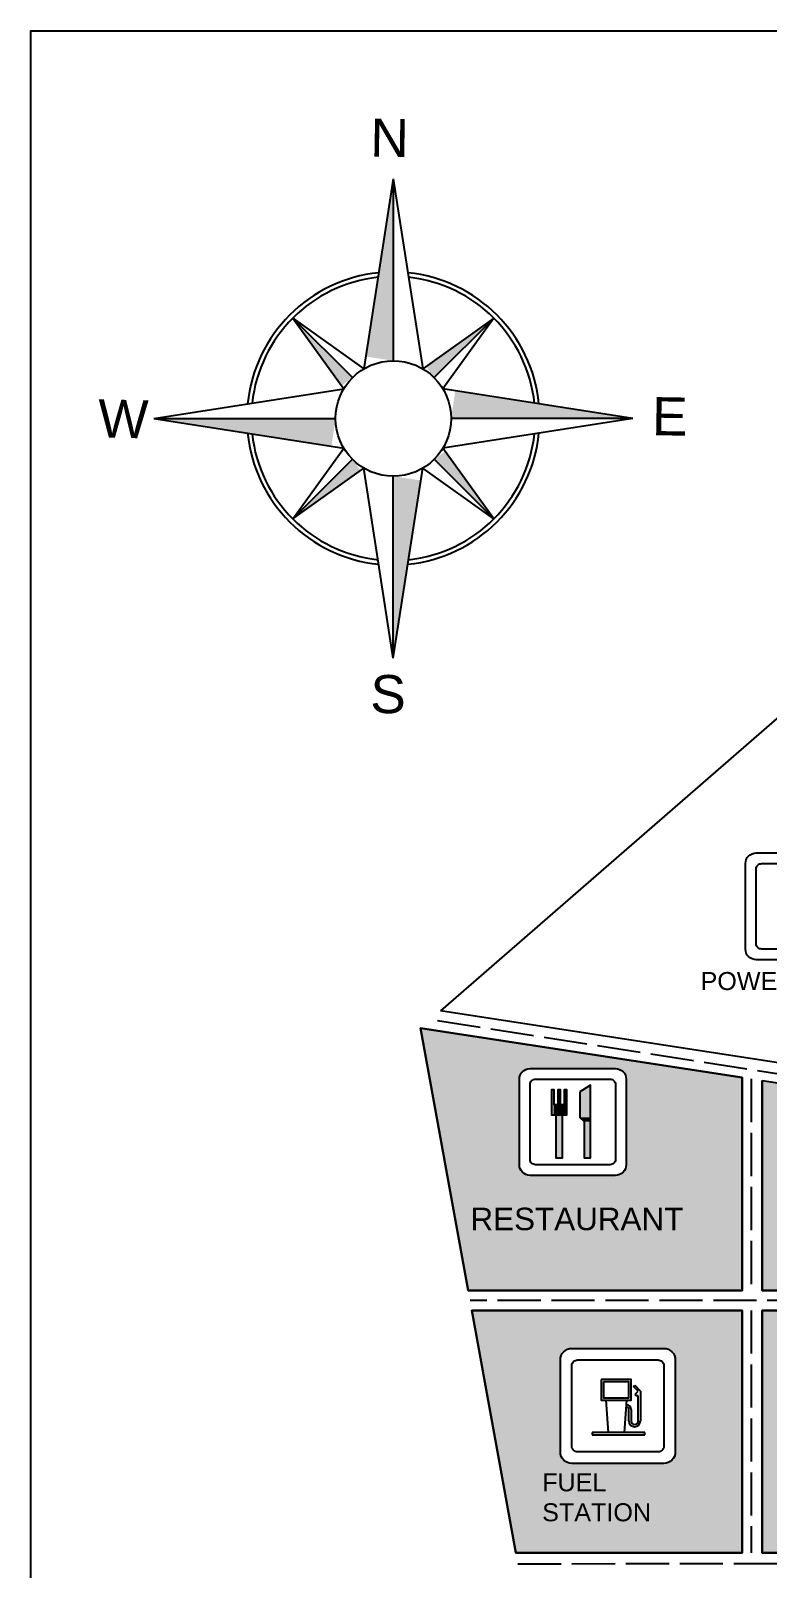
# Model space of a CAD drawing. Header units: metres. Extents: x 368 to 3789, y -155 to 1148.
# Drawn here: x 639.1 to 802.9, y 743.3 to 1085.2 of the extents above; entities that cross this region are included whole.
import ezdxf

# ---------------------------------------------------------------- set-up
doc = ezdxf.new("R2010")
doc.units = ezdxf.units.M
doc.linetypes.add('ACAD_ISO02W100', pattern=[15, 12, -3])
doc.layers.add('freecads.com', color=7, linetype='Continuous')
doc.styles.add('ARIAL', font='arial.ttf')
doc.styles.get("Standard").update_dxf_attribs({"font": 'arial.ttf'})

# ---------------------------------------------------------------- blocks, each defined once
blk = doc.blocks.new('A$C33CA720E')
for p, q in [((636, 669), (648, 681)), ((676, 629), (636, 669)), ((648, 681), (696, 629)), ((396, 549), (416, 269)), ((576, 549), (556, 269)), ((656, 609), (676, 629)), ((656, 589), (656, 609)), ((676, 589), (656, 589)), ((676, 369), (676, 589)), ((696, 629), (696, 369)), ((576, 489), (572, 489)), ((574, 509), (576, 509)), ((596, 369), (596, 469)), ((616, 469), (616, 369)), ((736, 269), (276, 269)), ((276, 269), (276, 249)), ((736, 249), (736, 269)), ((276, 249), (736, 249))]:
    blk.add_line(p, q)
for points in [[(0, 100), (0, 900, -0.414214), (100, 1000), (900, 1000, -0.414214), (1000, 900), (1000, 100, -0.414214), (900, 0), (100, 0, -0.414214)], [(100, 150), (100, 850, -0.414214), (150, 900), (850, 900, -0.414214), (900, 850), (900, 150, -0.414214), (850, 100), (150, 100, -0.414214)]]:
    blk.add_lwpolyline(points, format="xyb", close=True)
for points in [[(356, 729), (356, 549), (616, 549), (616, 729)], [(376, 709), (376, 569), (596, 569), (596, 709)]]:
    blk.add_lwpolyline(points, close=True)
for centre, radius, start, end in [((576, 469), 40, 0, 90), ((576, 469), 20, 0, 90), ((646, 369), 50, 180, 0), ((646, 369), 30, 180, 0)]:
    blk.add_arc(centre, radius, start, end)

msp = doc.modelspace()

# ---------------------------------------------------------------- hatches: boundary and pattern name
at = {"true_color": 0xb6b7b4}
h = msp.add_hatch(color=253, dxfattribs=at)
h.dxf.hatch_style = 1
h.paths.add_polyline_path([(725.84, 863.42), (736.44, 805.11), (797.34, 805.11), (797.34, 852.42)])
h.paths.add_polyline_path([(747.81, 852.06, -0.414214), (750.19, 854.43), (769.2, 854.43, -0.414214), (771.57, 852.06), (771.57, 833.05, -0.414214), (769.2, 830.67), (750.19, 830.67, -0.414214), (747.81, 833.05)], flags=16)
h.paths.add_polyline_path([(750.19, 850.87, -0.414214), (751.38, 852.06), (768.01, 852.06, -0.414214), (769.2, 850.87), (769.2, 834.24, -0.414214), (768.01, 833.05), (751.38, 833.05, -0.414214), (750.19, 834.24)], flags=0)
h.paths.add_polyline_path([(756.9, 849.76), (756.9, 846.43), (757.85, 846.43), (757.85, 849.76)], flags=0)
h.paths.add_polyline_path([(761.28, 849.28), (763.65, 850.71), (763.65, 834.55), (762.23, 834.55), (762.23, 842.63), (761.28, 843.58)], flags=0)
h.paths.add_polyline_path([(735.65, 817.12), (785.58, 817.12), (785.58, 824.87), (735.65, 824.87)], flags=24)
h = msp.add_hatch(color=253, dxfattribs=at)
h.dxf.hatch_style = 1
h.paths.add_polyline_path([(876.09, 815.59), (859.02, 842.93), (801.78, 851.73), (801.78, 805.11), (862.68, 805.11)])
h.paths.add_polyline_path([(859.92, 811.06), (836.8, 811.06), (836.8, 834.18), (859.92, 834.18)], flags=16)
h.paths.add_polyline_path([(852.57, 825.02, 0.347294), (852.19, 825.32), (845.23, 825.32, 1.188297), (844.33, 825.15, 0.047335), (844.26, 820.71, 0.427088), (844.64, 820.31), (852.78, 820.31, 1.320035), (853.71, 820.74, 0.047335)], flags=0)
h.paths.add_polyline_path([(852.76, 817.61), (851.45, 817.61), (851.45, 818.15), (852.76, 818.15)], flags=0)
h.paths.add_polyline_path([(850.64, 825.86), (846.79, 825.86), (846.79, 826.24), (850.64, 826.24)], flags=0)
h.paths.add_polyline_path([(845.98, 817.61), (844.67, 817.61), (844.67, 818.15), (845.98, 818.15)], flags=0)
h.paths.add_polyline_path([(819.15, 834.49), (860.03, 834.49), (860.03, 840.7), (819.15, 840.7)], flags=24)
h = msp.add_hatch(color=253, dxfattribs=at)
h.dxf.hatch_style = 1
h.paths.add_polyline_path([(797.34, 800.66), (737.25, 800.66), (747.05, 746.8), (797.34, 746.8)])
h.paths.add_polyline_path([(782.5, 769.2, -0.414214), (779.94, 766.64), (759.49, 766.64, -0.414214), (756.93, 769.2), (756.93, 789.66, -0.414214), (759.49, 792.21), (779.94, 792.21, -0.414214), (782.5, 789.66)], flags=16)
h.paths.add_polyline_path([(779.94, 770.48, -0.414214), (778.67, 769.2), (760.77, 769.2, -0.414214), (759.49, 770.48), (759.49, 788.38, -0.414214), (760.77, 789.66), (778.67, 789.66, -0.414214), (779.94, 788.38)], flags=0)
h.paths.add_polyline_path([(764, 773.02), (764, 773.53), (767.58, 773.53), (767.07, 780.69), (766.04, 780.69), (766.04, 785.29), (772.69, 785.29), (772.69, 784.27), (773.2, 783.76), (773.49, 784.05), (774.74, 782.74), (774.23, 776.09, -0.414214), (773.46, 775.32), (776.42, 773.02)], flags=0)
h.paths.add_polyline_path([(771.67, 779.16), (771.56, 779.16), (771.49, 778.17, 1.198575)], flags=0)
h.paths.add_polyline_path([(837.95, 746.8, -0.183556), (858.41, 800.66), (801.78, 800.66), (801.78, 746.8)])
h.paths.add_polyline_path([(807.69, 767.79), (807.69, 791.55), (831.45, 791.55), (831.45, 767.79)], flags=16)
h.paths.add_polyline_path([(815.3, 782.87), (815.36, 782.03), (816.14, 782.39, -0.269515)], flags=0)
h.paths.add_polyline_path([(820.63, 780.11), (820.83, 778.91), (819.51, 776.59), (819.29, 772.81), (819.37, 772.75), (820.34, 772.75), (820.39, 772.97), (820.59, 776.02), (821.93, 778.31), (822.83, 772.56), (823.11, 772.38), (823.66, 772.42), (823.97, 772.46), (823.08, 778.53), (822.99, 778.97), (822.98, 779.04), (823.64, 780.1), (823.24, 780.83), (822.66, 780.26), (822.58, 781.5), (823.97, 781.08), (824.54, 781.13), (822.53, 783.42), (820.06, 783.46), (820.01, 783.29), (820.66, 780.13)], flags=0)
h.paths.add_polyline_path([(818.9, 777.87), (819.29, 778), (819.65, 778.36), (819.7, 780.65), (817.96, 778.94), (817.7, 780.14), (817.53, 780.75), (818.11, 779.94), (818.56, 777.87)], flags=0)
h.paths.add_polyline_path([(817.07, 775.49), (815.2, 776), (815.05, 773.11), (814.97, 773.03), (814.01, 772.31), (814.28, 776.59), (813.94, 776.78), (814.85, 778.1), (813.92, 779.42), (815.16, 780.64), (815.59, 779.18), (814.32, 777.34), (814.05, 773.05), (814.18, 772.93), (814.5, 772.91), (814.81, 772.91), (814.97, 773.03), (815.05, 773.11), (815.21, 776.31), (815.56, 775.9), (816.23, 775.72), (818.19, 775.72), (818.76, 775.78), (818.78, 775.68), (818.15, 774.48), (818.35, 772.85), (817.43, 772.54)], flags=0)
h.paths.add_polyline_path([(824.08, 779), (823.28, 779.18), (823.7, 778.91)], flags=0)
h.paths.add_polyline_path([(1008.36, 612.26), (1028.85, 579.46), (1118.29, 629.9), (1108.92, 660.19), (1043.16, 660.19)])
h.paths.add_polyline_path([(1059.77, 645.98, -0.414214), (1062.15, 648.36), (1081.16, 648.36, -0.414214), (1083.53, 645.98), (1083.53, 626.97, -0.414214), (1081.16, 624.6), (1062.15, 624.6, -0.414214), (1059.77, 626.97)], flags=16)
h.paths.add_polyline_path([(1062.15, 644.79, -0.414214), (1063.34, 645.98), (1079.97, 645.98, -0.414214), (1081.16, 644.79), (1081.16, 628.16, -0.414214), (1079.97, 626.97), (1063.34, 626.97, -0.414214), (1062.15, 628.16)], flags=0)
h.paths.add_polyline_path([(1068.87, 643.68), (1068.87, 640.36), (1069.82, 640.36), (1069.82, 643.68)], flags=0)
h.paths.add_polyline_path([(1068.39, 643.68), (1068.39, 640.36), (1066.96, 637.98), (1070.29, 637.98), (1070.29, 643.68)], flags=0)
h.paths.add_polyline_path([(1044.65, 664.69), (1107.53, 664.69), (1083.5, 742.35), (1056.92, 742.35)])
h.paths.add_polyline_path([(1063.39, 686.89), (1063.39, 710.65), (1087.15, 710.65), (1087.15, 686.89)], flags=16)
h.paths.add_polyline_path([(1071, 701.97), (1071.06, 701.14), (1071.85, 701.49, -0.269515)], flags=0)
h.paths.add_polyline_path([(1076.33, 699.21), (1076.54, 698.01), (1075.22, 695.7), (1074.99, 691.91), (1075.07, 691.85), (1076.05, 691.85), (1076.09, 692.07), (1076.29, 695.13), (1077.64, 697.42), (1078.53, 691.67), (1078.82, 691.48), (1079.37, 691.52), (1079.67, 691.56), (1078.78, 697.63), (1078.7, 698.08), (1078.69, 698.14), (1079.35, 699.2), (1078.94, 699.93), (1078.37, 699.36), (1078.29, 700.61), (1079.68, 700.18), (1080.25, 700.23), (1078.23, 702.52), (1075.77, 702.56), (1075.71, 702.39), (1076.36, 699.24)], flags=0)
h.paths.add_polyline_path([(1074.6, 696.98), (1074.99, 697.1), (1075.36, 697.47), (1075.41, 699.75), (1073.66, 698.04), (1073.4, 699.24), (1073.24, 699.85), (1073.81, 699.04), (1074.27, 696.98)], flags=0)
h.paths.add_polyline_path([(1069.98, 695.7), (1069.64, 695.88), (1070.55, 697.2), (1069.62, 698.52), (1070.86, 699.74), (1071.3, 698.28), (1070.03, 696.44), (1069.76, 692.15), (1069.88, 692.03), (1070.21, 692.01), (1070.51, 692.01), (1070.67, 692.13), (1070.76, 692.22), (1070.92, 695.41), (1071.26, 695), (1071.94, 694.82), (1073.89, 694.82), (1074.47, 694.88), (1074.48, 694.78), (1073.86, 693.58), (1074.05, 691.95), (1073.13, 691.64), (1072.78, 694.59), (1070.9, 695.1), (1070.76, 692.22), (1070.67, 692.13), (1069.71, 691.41)], flags=0)
h.paths.add_polyline_path([(1079.79, 698.1), (1078.98, 698.28), (1079.41, 698.01)], flags=0)
h.paths.add_polyline_path([(1005.79, 616.38), (1038.83, 661.88), (984.38, 698.71, -0.080884), (965.75, 680.47)])
h.paths.add_polyline_path([(997.51, 670.04, -0.414214), (999.89, 672.42), (1018.89, 672.42, -0.414214), (1021.27, 670.04), (1021.27, 651.04, -0.414214), (1018.89, 648.66), (999.89, 648.66, -0.414214), (997.51, 651.04)], flags=16)
h.paths.add_polyline_path([(1037.55, 610.42), (1087.48, 610.42), (1087.48, 618.18), (1037.55, 618.18)], flags=24)
h.paths.add_polyline_path([(1063.07, 677.96), (1088.73, 677.96), (1088.73, 684.16), (1063.07, 684.16)], flags=24)
h.paths.add_polyline_path([(988.54, 641.64), (1018.25, 641.64), (1018.25, 647.85), (988.54, 647.85)], flags=25)

# ---------------------------------------------------------------- linework, layer by layer
for p, q in [((807.27, 934.16, 845.66), (730.24, 867.24, 845.66)), ((855.9, 847.91, 24.06), (730.24, 867.24, 822)), ((859.02, 842.93), (801.78, 851.73, 363.44))]:
    msp.add_line(p, q)
at = {"linetype": 'ACAD_ISO02W100', "ltscale": 0.8}
for p, q in [((857.67, 845.09), (727.99, 865.29)), ((799.35, 852.11), (799.35, 805.11)), ((860.56, 802.9), (736.84, 802.9)), ((799.35, 800.66), (799.35, 746.8)), ((747.5, 744.32), (902.9, 744.61))]:
    msp.add_line(p, q, dxfattribs=at)
at = {"color": 244, "true_color": 0x991b1e}
msp.add_line((730.3, 838.87, 845.66), (730.3, 838.87, 845.66), dxfattribs=at)
for points in [[(2219.89, 1085.16), (2803.98, 1085.16), (2803.98, 398.67), (639.14, 398.67), (639.14, 1085.16), (1370.61, 1085.16)], [(859.02, 842.93), (801.78, 851.73), (801.78, 805.11), (862.68, 805.11), (876.09, 815.59)], [(801.78, 851.73), (801.78, 805.11), (862.68, 805.11), (876.09, 815.59), (859.02, 842.93), (801.78, 851.73)], [(755.95, 844.06), (755.95, 834.55), (757.38, 834.55), (757.38, 844.06)], [(858.41, 800.66), (801.78, 800.66), (801.78, 746.8), (837.95, 746.8)], [(797.34, 746.8), (747.05, 746.8)]]:
    msp.add_lwpolyline(points)
for points in [[(798.1, 880.99), (798.1, 900, -0.414214), (800.48, 902.37), (819.49, 902.37, -0.414214), (821.86, 900), (821.86, 880.99, -0.414214), (819.49, 878.61), (800.48, 878.61, -0.414214)], [(800.48, 882.18), (800.48, 898.81, -0.414214), (801.67, 900), (818.3, 900, -0.414214), (819.49, 898.81), (819.49, 882.18, -0.414214), (818.3, 880.99), (801.67, 880.99, -0.414214)], [(747.81, 833.05), (747.81, 852.06, -0.414214), (750.19, 854.43), (769.2, 854.43, -0.414214), (771.57, 852.06), (771.57, 833.05, -0.414214), (769.2, 830.67), (750.19, 830.67, -0.414214)], [(750.19, 834.24), (750.19, 850.87, -0.414214), (751.38, 852.06), (768.01, 852.06, -0.414214), (769.2, 850.87), (769.2, 834.24, -0.414214), (768.01, 833.05), (751.38, 833.05, -0.414214)]]:
    msp.add_lwpolyline(points, format="xyb", close=True)
at = {"elevation": 845.66}
for points in [[(725.84, 863.42), (797.34, 852.42), (797.34, 805.11), (736.44, 805.11), (725.84, 863.42)], [(736.44, 805.11), (797.34, 805.11), (797.34, 852.42)], [(862.68, 805.11), (801.78, 805.11), (801.78, 851.73)], [(801.78, 805.11), (862.68, 805.11), (876.09, 815.59), (859.02, 842.93), (801.78, 851.73), (801.78, 805.11)], [(801.78, 805.11), (862.68, 805.11)], [(797.34, 746.8), (797.34, 800.66), (737.25, 800.66)], [(737.25, 800.66), (797.34, 800.66), (797.34, 746.8), (747.05, 746.8), (737.25, 800.66)], [(797.34, 800.66), (737.25, 800.66), (747.05, 746.8), (797.34, 746.8), (797.34, 800.66)], [(801.78, 746.8), (801.78, 800.66), (858.41, 800.66)]]:
    msp.add_lwpolyline(points, dxfattribs=at)
for points in [[(757.85, 846.43), (757.85, 849.76), (758.33, 849.76), (758.33, 844.06), (755, 844.06), (755, 849.76), (755.48, 849.76), (755.48, 846.43), (756.43, 846.43), (756.43, 849.76), (756.9, 849.76), (756.9, 846.43)], [(761.28, 849.28), (761.28, 843.58), (762.23, 842.63), (762.23, 834.55), (763.65, 834.55), (763.65, 850.71)]]:
    msp.add_lwpolyline(points, close=True)
msp.add_lwpolyline([(858.41, 800.66, 0.183556), (837.95, 746.8), (801.78, 746.8)], format="xyb")
for points in [[(797.34, 852.42, 391.63), (725.84, 863.42, 845.66), (736.44, 805.11, 845.66)], [(737.25, 800.66, 845.66), (747.05, 746.8, 845.66)]]:
    msp.add_polyline3d(points)
for points in [[(755, 849.76), (755.48, 849.76), (755, 844.06), (755.48, 844.06)], [(756.43, 849.76), (756.9, 849.76), (756.43, 846.43), (756.9, 846.43)], [(757.85, 849.76), (758.33, 849.76), (757.85, 846.43), (758.33, 846.43)], [(761.28, 843.58), (763.65, 843.58), (761.28, 849.28), (763.65, 850.71)], [(755.48, 846.43), (755.48, 844.06), (758.33, 846.43), (758.33, 844.06)], [(755.95, 844.06), (757.38, 844.06), (755.95, 834.55), (757.38, 834.55)], [(761.28, 843.58), (762.23, 842.63), (763.65, 843.58), (763.65, 842.63)], [(762.23, 842.63), (762.23, 834.55), (763.65, 842.63), (763.65, 834.55)]]:
    msp.add_solid(points)
at = {"layer": 'freecads.com'}
for p, q in [((719.78, 1052.24), (713.22, 1009.98)), ((719.78, 1052.24), (719.78, 1011.78)), ((719.78, 1052.24), (726.35, 1009.98)), ((697.46, 1021.28), (708.76, 1005.52)), ((697.46, 1021.28), (713.22, 1009.98)), ((697.46, 1021.28), (710.71, 1008.03)), ((742.11, 1021.28), (726.35, 1009.98)), ((742.11, 1021.28), (728.85, 1008.03)), ((742.11, 1021.28), (730.81, 1005.52)), ((666.5, 998.95), (708.76, 1005.52)), ((773.07, 998.95), (730.81, 1005.52)), ((666.5, 998.95), (708.76, 992.39)), ((666.5, 998.95), (706.96, 998.95)), ((773.07, 998.95), (730.81, 992.39)), ((773.07, 998.95), (732.61, 998.95)), ((697.46, 976.63), (708.76, 992.39)), ((742.11, 976.63), (730.81, 992.39)), ((697.46, 976.63), (710.71, 989.88)), ((697.46, 976.63), (713.22, 987.93)), ((719.78, 945.67), (713.22, 987.93)), ((719.78, 945.67), (726.35, 987.93)), ((742.11, 976.63), (726.35, 987.93)), ((742.11, 976.63), (728.85, 989.88)), ((719.78, 945.67), (719.78, 986.13))]:
    msp.add_line(p, q, dxfattribs=at)
msp.add_circle((719.78, 998.95), 12.83, dxfattribs=at)
for radius, start, end in [(32.56, 95.7156, 174.2844), (31.58, 96.1805, 173.8195), (32.56, 5.7156, 84.2844), (31.58, 6.1805, 83.8195), (32.56, 185.7156, 264.2844), (31.58, 186.1805, 263.8195), (32.56, 275.7156, 354.2844), (31.58, 276.1805, 353.8195)]:
    msp.add_arc((719.78, 998.95), radius, start, end, dxfattribs=at)
for points in [[(719.78, 1052.24), (713.65, 1012.73), (719.78, 1011.78)], [(697.46, 1021.28), (708.24, 1006.25), (710.71, 1008.03)], [(742.11, 1021.28), (727.08, 1010.5), (728.85, 1008.03)], [(773.07, 998.95), (733.56, 1005.09), (732.61, 998.95)], [(666.5, 998.95), (706, 992.82), (706.96, 998.95)], [(742.11, 976.63), (731.33, 991.66), (728.85, 989.88)], [(697.46, 976.63), (712.49, 987.41), (710.71, 989.88)], [(719.78, 945.67), (725.92, 985.17), (719.78, 986.13)]]:
    msp.add_solid(points, dxfattribs=at)

# ---------------------------------------------------------------- block references
at = {"xscale": 0.02557094673793986, "yscale": 0.02557094673793986, "zscale": 0.02557094673793986}
msp.add_blockref('A$C33CA720E', (756.93, 766.64), dxfattribs=at)

# ---------------------------------------------------------------- texts
for s, height, p in [('POWER STATION  ', 4, (788.11, 871.89)), ('RESTAURANT', 5, (736.94, 818.5)), ('FUEL ', 4, (752.89, 760.45)), ('STATION ', 4, (752.89, 753.78))]:
    msp.add_text(s, height=height).set_placement(p)
at = {"layer": 'freecads.com', "style": 'ARIAL'}
for s, p in [('N', (714.61, 1057.18)), ('W', (654.08, 994.72)), ('E', (777.26, 995.25)), ('S', (714.61, 933.51))]:
    msp.add_text(s, height=8.48, rotation=359.0242, dxfattribs=at).set_placement(p)

doc.saveas('drawing.dxf')
